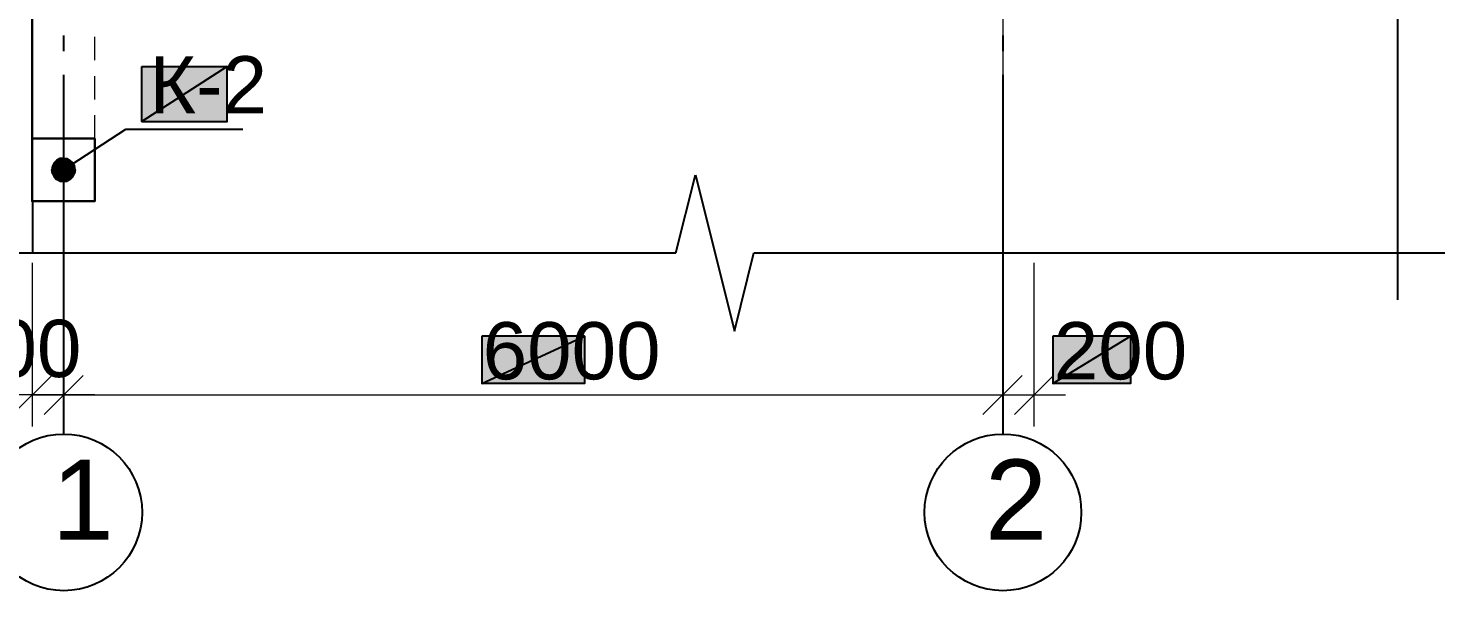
# Model space of a CAD drawing. Extents: x 8 to 21351, y 0 to 420.
# Drawn here: x 15090.7 to 15181.2, y 102.1 to 138 of the extents above; entities that cross this region are included whole.
import ezdxf

# ---------------------------------------------------------------- set-up
doc = ezdxf.new("R2010")
doc.units = 0
doc.styles.add('TEYPDFCAD_TEXT', font='arial.ttf')

msp = doc.modelspace()

# ---------------------------------------------------------------- hatches: boundary and pattern name
at = {"true_color": 0xffffff}
h = msp.add_hatch(color=0, dxfattribs=at)
h.paths.add_polyline_path([(15097.95, 135.615), (15103.411, 135.615), (15097.95, 132.101)])
h.paths.add_polyline_path([(15103.411, 135.615), (15097.95, 132.101), (15103.411, 132.101)])
h = msp.add_hatch(color=7)
h.paths.add_polyline_path([(15092.722, 129.731), (15092.51, 129.603), (15092.954, 129.011)])
h.paths.add_polyline_path([(15092.51, 129.603), (15092.954, 129.011), (15092.341, 129.455)])
h.paths.add_polyline_path([(15092.954, 129.011), (15092.341, 129.455), (15092.235, 129.244)])
h = msp.add_hatch(color=7)
h.paths.add_polyline_path([(15093.378, 129.603), (15093.187, 129.731), (15092.954, 129.011)])
h.paths.add_polyline_path([(15093.187, 129.731), (15092.954, 129.011), (15092.954, 129.752)])
h.paths.add_polyline_path([(15092.954, 129.011), (15092.954, 129.752), (15092.722, 129.731)])
h = msp.add_hatch(color=7)
h.paths.add_polyline_path([(15093.695, 129.011), (15093.653, 129.244), (15092.954, 129.011)])
h.paths.add_polyline_path([(15093.653, 129.244), (15092.954, 129.011), (15093.547, 129.455)])
h.paths.add_polyline_path([(15092.954, 129.011), (15093.547, 129.455), (15093.378, 129.603)])
h = msp.add_hatch(color=7)
h.paths.add_polyline_path([(15092.235, 129.244), (15092.192, 129.011), (15092.954, 129.011)])
h.paths.add_polyline_path([(15092.192, 129.011), (15092.954, 129.011), (15092.235, 128.778)])
h.paths.add_polyline_path([(15092.954, 129.011), (15092.235, 128.778), (15092.341, 128.566)])
h = msp.add_hatch(color=7)
h.paths.add_polyline_path([(15092.341, 128.566), (15092.51, 128.397), (15092.954, 129.011)])
h.paths.add_polyline_path([(15092.51, 128.397), (15092.954, 129.011), (15092.722, 128.291)])
h.paths.add_polyline_path([(15092.954, 129.011), (15092.722, 128.291), (15092.954, 128.249)])
h = msp.add_hatch(color=7)
h.paths.add_polyline_path([(15092.954, 128.249), (15093.187, 128.291), (15092.954, 129.011)])
h.paths.add_polyline_path([(15093.187, 128.291), (15092.954, 129.011), (15093.378, 128.397)])
h.paths.add_polyline_path([(15092.954, 129.011), (15093.378, 128.397), (15093.547, 128.566)])
h = msp.add_hatch(color=7)
h.paths.add_polyline_path([(15093.547, 128.566), (15093.653, 128.778), (15092.954, 129.011)])
h.paths.add_polyline_path([(15093.653, 128.778), (15092.954, 129.011), (15093.695, 129.011)])
h = msp.add_hatch(color=0, dxfattribs=at)
h.paths.add_polyline_path([(15119.667, 118.364), (15119.667, 115.358), (15126.228, 118.364)])
h.paths.add_polyline_path([(15119.667, 115.358), (15126.228, 118.364), (15126.228, 115.358)])
h = msp.add_hatch(color=0, dxfattribs=at)
h.paths.add_polyline_path([(15156.158, 118.364), (15156.158, 115.358), (15161.132, 118.364)])
h.paths.add_polyline_path([(15156.158, 115.358), (15161.132, 118.364), (15161.132, 115.358)])

# ---------------------------------------------------------------- linework, layer by layer
at = {"color": 7, "lineweight": 25}
for p, q in [((15178.193, 192.363), (15178.193, 123.698)), ((15092.954, 137.583), (15092.954, 136.589)), ((15152.962, 137.583), (15152.962, 136.589)), ((15092.954, 135.086), (15092.954, 117.115)), ((15152.962, 135.086), (15152.962, 117.115)), ((15092.954, 129.011), (15096.934, 131.614)), ((15096.934, 131.614), (15104.406, 131.614)), ((15132.07, 123.698), (15133.319, 128.693)), ((15133.319, 128.693), (15135.817, 118.703)), ((15087.938, 123.698), (15090.944, 123.698)), ((15090.944, 123.698), (15132.07, 123.698)), ((15135.817, 118.703), (15137.066, 123.698)), ((15137.066, 123.698), (15178.193, 123.698)), ((15178.193, 123.698), (15178.193, 120.692)), ((15178.193, 123.698), (15181.198, 123.698)), ((15092.954, 117.115), (15092.954, 112.12)), ((15152.962, 117.115), (15152.962, 112.12))]:
    msp.add_line(p, q, dxfattribs=at)
at = {"color": 7, "lineweight": 30}
msp.add_line((15090.944, 144.716), (15090.944, 131), dxfattribs=at)
at = {"color": 7, "lineweight": 5}
for p, q in [((15152.962, 144.082), (15152.962, 112.607)), ((15094.944, 136.017), (15094.944, 137.499)), ((15094.944, 133.498), (15094.944, 135.001)), ((15094.944, 131), (15094.944, 132.503)), ((15090.944, 123.063), (15090.944, 112.607)), ((15092.954, 123.063), (15092.954, 112.607)), ((15154.952, 123.063), (15154.952, 112.607)), ((15092.192, 115.866), (15089.695, 113.369)), ((15094.203, 115.866), (15091.706, 113.369)), ((15091.706, 113.369), (15094.203, 115.866)), ((15092.954, 115.231), (15092.954, 116.607)), ((15151.692, 113.369), (15154.211, 115.866)), ((15154.211, 115.866), (15151.692, 113.369)), ((15152.962, 115.231), (15152.962, 116.607)), ((15153.703, 113.369), (15156.2, 115.866)), ((15094.944, 114.618), (15088.954, 114.618)), ((15090.944, 114.618), (15154.952, 114.618)), ((15150.951, 114.618), (15156.962, 114.618))]:
    msp.add_line(p, q, dxfattribs=at)
at = {"color": 0, "lineweight": 0, "true_color": 0xffffff}
msp.add_line((15097.95, 132.101), (15103.411, 132.101), dxfattribs=at)
at = {"lineweight": 25}
msp.add_line((15090.965, 127), (15090.965, 123.698), dxfattribs=at)
at = {"color": 0, "true_color": 0xffffff}
for points in [[(15097.95, 135.615), (15103.411, 135.615), (15097.95, 132.101)], [(15103.411, 135.615), (15097.95, 132.101), (15103.411, 132.101)], [(15119.667, 118.364), (15119.667, 115.358), (15126.228, 118.364)], [(15119.667, 115.358), (15126.228, 118.364), (15126.228, 115.358)], [(15156.158, 118.364), (15156.158, 115.358), (15161.132, 118.364)], [(15156.158, 115.358), (15161.132, 118.364), (15161.132, 115.358)]]:
    msp.add_lwpolyline(points, close=True, dxfattribs=at)
at = {"color": 7, "lineweight": 30}
msp.add_lwpolyline([(15090.944, 131), (15094.944, 131), (15094.944, 127), (15090.944, 127)], close=True, dxfattribs=at)
at = {"color": 7}
for points in [[(15092.954, 129.011), (15092.341, 129.455), (15092.235, 129.244)], [(15092.51, 129.603), (15092.954, 129.011), (15092.341, 129.455)], [(15092.722, 129.731), (15092.51, 129.603), (15092.954, 129.011)], [(15092.954, 129.011), (15092.954, 129.752), (15092.722, 129.731)], [(15093.187, 129.731), (15092.954, 129.011), (15092.954, 129.752)], [(15093.378, 129.603), (15093.187, 129.731), (15092.954, 129.011)], [(15092.954, 129.011), (15093.547, 129.455), (15093.378, 129.603)], [(15093.653, 129.244), (15092.954, 129.011), (15093.547, 129.455)], [(15092.235, 129.244), (15092.192, 129.011), (15092.954, 129.011)], [(15092.192, 129.011), (15092.954, 129.011), (15092.235, 128.778)], [(15092.954, 129.011), (15092.235, 128.778), (15092.341, 128.566)], [(15092.341, 128.566), (15092.51, 128.397), (15092.954, 129.011)], [(15092.51, 128.397), (15092.954, 129.011), (15092.722, 128.291)], [(15092.954, 129.011), (15092.722, 128.291), (15092.954, 128.249)], [(15093.695, 129.011), (15093.653, 129.244), (15092.954, 129.011)], [(15092.954, 128.249), (15093.187, 128.291), (15092.954, 129.011)], [(15093.187, 128.291), (15092.954, 129.011), (15093.378, 128.397)], [(15092.954, 129.011), (15093.378, 128.397), (15093.547, 128.566)], [(15093.547, 128.566), (15093.653, 128.778), (15092.954, 129.011)], [(15093.653, 128.778), (15092.954, 129.011), (15093.695, 129.011)]]:
    msp.add_lwpolyline(points, close=True, dxfattribs=at)
at = {"color": 7, "lineweight": 25}
for centre in [(15092.965, 107.114), (15152.973, 107.114)]:
    msp.add_circle(centre, 5.006, dxfattribs=at)

# ---------------------------------------------------------------- texts
at = {"color": 7, "style": 'TEYPDFCAD_TEXT'}
for s, height, p in [('К-2', 3.6583, (15098.437, 132.609)), ('200', 3.6583, (15085.567, 115.76)), ('6000', 3.6583, (15119.73, 115.612)), ('200', 3.6583, (15156.222, 115.612)), ('1', 5.122, (15092.192, 105.368)), ('2', 5.122, (15151.819, 105.368))]:
    msp.add_text(s, height=height, dxfattribs=at).set_placement(p)

doc.saveas('drawing.dxf')
